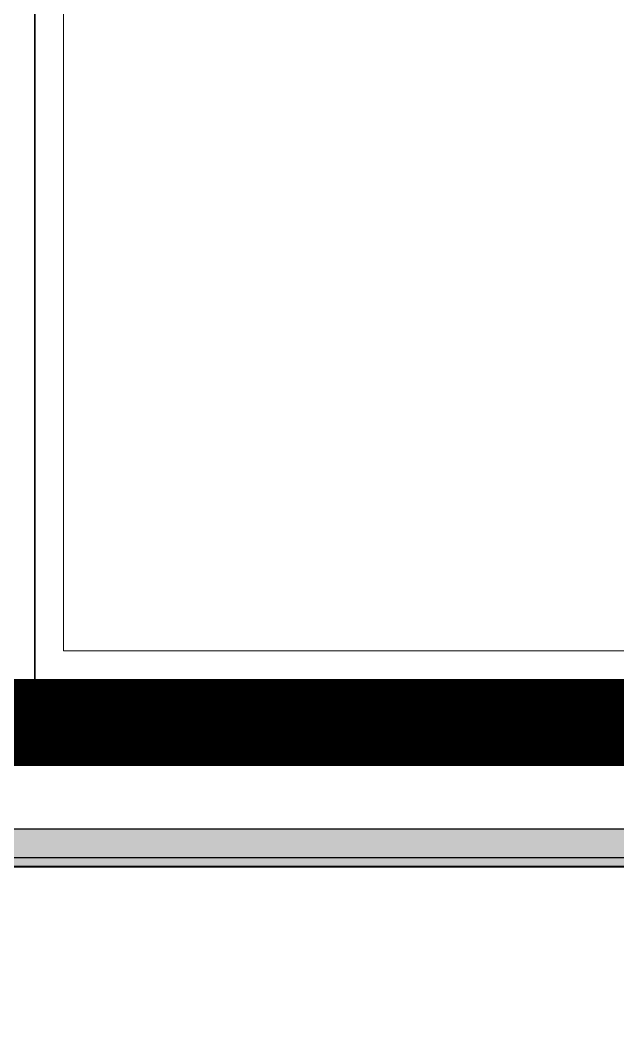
# Model space of a CAD drawing. Header units: millimetres. Extents: x 3546612 to 5615882, y 547008 to 3162891.
# Drawn here: x 5417575 to 5419648, y 2415768 to 2419305 of the extents above; entities that cross this region are included whole.
import ezdxf

# ---------------------------------------------------------------- set-up
doc = ezdxf.new("R2010")
doc.units = ezdxf.units.MM
for name, color, linetype in [('HEB-Angle joint', 1, 'Continuous'), ('HEB-Area(PC Topping)', 3, 'Continuous'), ('XR-평면도$0$A-ELEV-PATT', 9, 'Continuous'), ('XR-평면도$0$Parking_화물', 9, 'Continuous')]:
    doc.layers.add(name, color=color, linetype=linetype)
for name, color, linetype, lineweight in [('XR-평면도$0$A-CNTL', 9, 'Continuous', 15), ('XR-평면도$0$A-ELEV-LIN2', 9, 'Continuous', 25), ('XR-평면도$0$A-ELEV-LIN3', 9, 'Continuous', 18)]:
    doc.layers.add(name, color=color, linetype=linetype, lineweight=lineweight)

# ---------------------------------------------------------------- blocks, each defined once
blk = doc.blocks.new('XR-평면도$0$중심선(210216)')
at = {"layer": 'XR-평면도$0$A-CNTL', "ltscale": 300}
blk.add_lwpolyline([(-10000, 77000), (186000, 77000)], dxfattribs=at)
blk = doc.blocks.new('XR-평면도$0$주차구획_1')
at = {"layer": 'XR-평면도$0$A-ELEV-LIN3'}
blk.add_lwpolyline([(-5900, 1450), (5900, 1450), (5900, -1450), (-5900, -1450)], close=True, dxfattribs=at)
at = {"layer": 'XR-평면도$0$Parking_화물'}
blk.add_lwpolyline([(-6000, 1550), (6000, 1550), (6000, -1550), (-6000, -1550)], close=True, dxfattribs=at)
blk = doc.blocks.new('XR-평면도$0$화물주차구획_1F(210411)')
at = {"xscale": -1.000000000000001}
for p in [(12150544, 795313.4), (12150544, 792213.4)]:
    blk.add_blockref('XR-평면도$0$주차구획_1', p, dxfattribs=at)
blk = doc.blocks.new('XR-평면도$0$스크린+범퍼_기준층(도크레밸러)')
at = {"layer": 'XR-평면도$0$A-ELEV-PATT', "ltscale": 0.002}
h = blk.add_hatch(dxfattribs=at)
h.set_pattern_fill('AR-HBONE', color=256, scale=0.1, angle=450, style=0)
h.set_pattern_definition([(135, (-50954683.464, -21380461.164), (-14.3684097937, 2e-14), [30.48, -10.16]), (225, (-50954690.648, -21380453.98), (-14.3684097937, 2e-14), [30.48, -10.16])])
h.paths.add_polyline_path([(32, -6602), (2, -6602), (2, -10398), (32, -10398)])
h = blk.add_hatch(dxfattribs=at)
h.set_pattern_fill('AR-SAND', color=256, angle=450, style=0)
h.set_pattern_definition([(127.5, (-50954928.292, -21381394.81), (-48.941323733, -1.600031296), [0, -38.608, 0, -43.18, 0, -41.275]), (97.5, (-50954928.29, -21381394.81), (-71.68251006, 44.95232831), [0, -20.828, 0, -34.798, 0, -13.335]), (57.5, (-50954928.292, -21381426.05), (-0.143718468, 79.099237024), [0, -12.7, 0, -45.72, 0, -59.69]), (47.5, (-50954928.29, -21381426.05), (-22.292932326, 76.35564525), [0, -6.35, 0, -29.972, 0, -34.29])])
edge = h.paths.add_edge_path()
edge.add_line((123.7, -6602), (32, -6602))
edge.add_line((32, -6602), (32, -10398))
edge.add_line((32, -10398), (123.7, -10398))
edge.add_arc((123.7, -10389.7), 8.33, 270, 360)
edge.add_line((132, -10389.7), (132, -6610.3))
edge.add_arc((123.7, -6610.3), 8.33, 360, 450)
at = {"layer": 'XR-평면도$0$A-ELEV-LIN3'}
blk.add_line((0, -6600), (0, -10400), dxfattribs=at)
at = {"layer": 'XR-평면도$0$A-ELEV-LIN3', "linetype": 'Continuous'}
blk.add_lwpolyline([(408.8, -619.5), (408.8, -10380.5), (391.3, -10380.5), (391.3, -619.5)], dxfattribs=at)
at = {"layer": 'XR-평면도$0$A-ELEV-PATT'}
for p, q in [((32, -6602), (32, -10398)), ((132, -6610.3), (132, -10389.7))]:
    blk.add_line(p, q, dxfattribs=at)
at = {"layer": 'XR-평면도$0$A-ELEV-PATT', "ltscale": 0.002}
blk.add_lwpolyline([(52, -10398), (52, -10400), (0, -10400), (0, -6600), (52, -6600), (52, -6602), (2, -6602), (2, -10398)], close=True, dxfattribs=at)
at = {"layer": 'XR-평면도$0$A-ELEV-PATT'}
blk.add_lwpolyline([(32, -6602), (2, -6602), (2, -10398), (32, -10398)], dxfattribs=at)

msp = doc.modelspace()

# ---------------------------------------------------------------- linework, layer by layer
at = {"layer": 'HEB-Angle joint', "const_width": 300}
msp.add_lwpolyline([(5410575, 2416867.6), (5410575, 2399798), (5455175, 2399798), (5455175, 2416867.6), (5417075.1, 2416867.6), (5417075.1, 2413367.6), (5415075, 2413367.6), (5415075, 2416867.6), (5410575, 2416867.6)], dxfattribs=at)
at = {"layer": 'HEB-Area(PC Topping)'}
msp.add_lwpolyline([(5362075.1, 2416367.6), (5378125, 2416367.6), (5378125.1, 2416867.6), (5388025.1, 2416867.6), (5388025.1, 2416367.6), (5415075, 2416367.6), (5415075, 2413367.6), (5417075.1, 2413367.6), (5417075.1, 2416367.6), (5444125, 2416367.6), (5444125, 2416867.6), (5455175.1, 2416867.6), (5455175.1, 2349667.6), (5450175.1, 2349667.6), (5450175.1, 2339367.6), (5450175.1, 2338767.6), (5326975, 2338767.6)], dxfattribs=at)
at = {"layer": 'XR-평면도$0$A-ELEV-LIN2'}
msp.add_line((5411125, 2416367.6), (5421025, 2416367.6), dxfattribs=at)
msp.add_line((5411125, 2416367.6), (5421025, 2416367.6), dxfattribs=at)
msp.add_line((5411125, 2416367.6), (5421025, 2416367.6), dxfattribs=at)
at = {"layer": 'XR-평면도$0$A-ELEV-LIN3'}
for points in [[(5458075, 2428767.6), (5458075, 2430267.6), (5456475, 2430267.6), (5456475, 2429367.6), (5444225, 2429367.6), (5444225, 2429967.6), (5442925, 2429967.6), (5442925, 2428267.6), (5444025, 2428267.6), (5444025, 2416967.6), (5388125, 2416967.6), (5388125, 2428267.6), (5389225, 2428267.6), (5389225, 2429967.6), (5387925, 2429967.6), (5387925, 2429367.6), (5378225, 2429367.6), (5378225, 2429967.6), (5376925, 2429967.6), (5376925, 2428267.6), (5378025, 2428267.6), (5378025, 2416967.6), (5337575, 2416967.6)], [(5458075, 2428767.6), (5458075, 2430267.6), (5456475, 2430267.6), (5456475, 2429367.6), (5444225, 2429367.6), (5444225, 2429967.6), (5442925, 2429967.6), (5442925, 2428267.6), (5444025, 2428267.6), (5444025, 2416967.6), (5388125, 2416967.6), (5388125, 2428267.6), (5389225, 2428267.6), (5389225, 2429967.6), (5387925, 2429967.6), (5387925, 2429367.6), (5378225, 2429367.6), (5378225, 2429967.6), (5376925, 2429967.6), (5376925, 2428267.6), (5378025, 2428267.6), (5378025, 2416967.6), (5337575, 2416967.6)], [(5458075, 2428767.6), (5458075, 2430267.6), (5456475, 2430267.6), (5456475, 2429367.6), (5444225, 2429367.6), (5444225, 2429967.6), (5442925, 2429967.6), (5442925, 2428267.6), (5444025, 2428267.6), (5444025, 2416967.6), (5388125, 2416967.6), (5388125, 2428267.6), (5389225, 2428267.6), (5389225, 2429967.6), (5387925, 2429967.6), (5387925, 2429367.6), (5378225, 2429367.6), (5378225, 2429967.6), (5376925, 2429967.6), (5376925, 2428267.6), (5378025, 2428267.6), (5378025, 2416967.6), (5337575, 2416967.6)], [(5457975, 2428767.6), (5457975, 2430167.6), (5456575, 2430167.6), (5456575, 2429267.6), (5444125, 2429267.6), (5444125, 2429867.6), (5443025, 2429867.6), (5443025, 2428367.6), (5444125, 2428367.6), (5444125, 2416867.6), (5388025, 2416867.6), (5388025, 2428367.6), (5389125, 2428367.6), (5389125, 2429867.6), (5388025, 2429867.6), (5388025, 2429267.6), (5378125, 2429267.6)], [(5457975, 2428767.6), (5457975, 2430167.6), (5456575, 2430167.6), (5456575, 2429267.6), (5444125, 2429267.6), (5444125, 2429867.6), (5443025, 2429867.6), (5443025, 2428367.6), (5444125, 2428367.6), (5444125, 2416867.6), (5388025, 2416867.6), (5388025, 2428367.6), (5389125, 2428367.6), (5389125, 2429867.6), (5388025, 2429867.6), (5388025, 2429267.6), (5378125, 2429267.6)], [(5457975, 2428767.6), (5457975, 2430167.6), (5456575, 2430167.6), (5456575, 2429267.6), (5444125, 2429267.6), (5444125, 2429867.6), (5443025, 2429867.6), (5443025, 2428367.6), (5444125, 2428367.6), (5444125, 2416867.6), (5388025, 2416867.6), (5388025, 2428367.6), (5389125, 2428367.6), (5389125, 2429867.6), (5388025, 2429867.6), (5388025, 2429267.6), (5378125, 2429267.6)]]:
    msp.add_lwpolyline(points, dxfattribs=at)

# ---------------------------------------------------------------- block references
at = {"color": 2, "rotation": 270}
msp.add_blockref('XR-평면도$0$화물주차구획_1F(210411)', (4623861.7, 14573561.5), dxfattribs=at)
msp.add_blockref('XR-평면도$0$화물주차구획_1F(210411)', (4623861.7, 14573561.5), dxfattribs=at)
msp.add_blockref('XR-평면도$0$화물주차구획_1F(210411)', (4623861.7, 14573561.5), dxfattribs=at)
at = {"rotation": 90}
msp.add_blockref('XR-평면도$0$스크린+범퍼_기준층(도크레밸러)', (5410575, 2416367.6), dxfattribs=at)
msp.add_blockref('XR-평면도$0$스크린+범퍼_기준층(도크레밸러)', (5410575, 2416367.6), dxfattribs=at)
msp.add_blockref('XR-평면도$0$스크린+범퍼_기준층(도크레밸러)', (5410575, 2416367.6), dxfattribs=at)
at = {"layer": 'XR-평면도$0$A-CNTL'}
msp.add_blockref('XR-평면도$0$중심선(210216)', (5322575, 2339367.6), dxfattribs=at)

doc.saveas('drawing.dxf')
